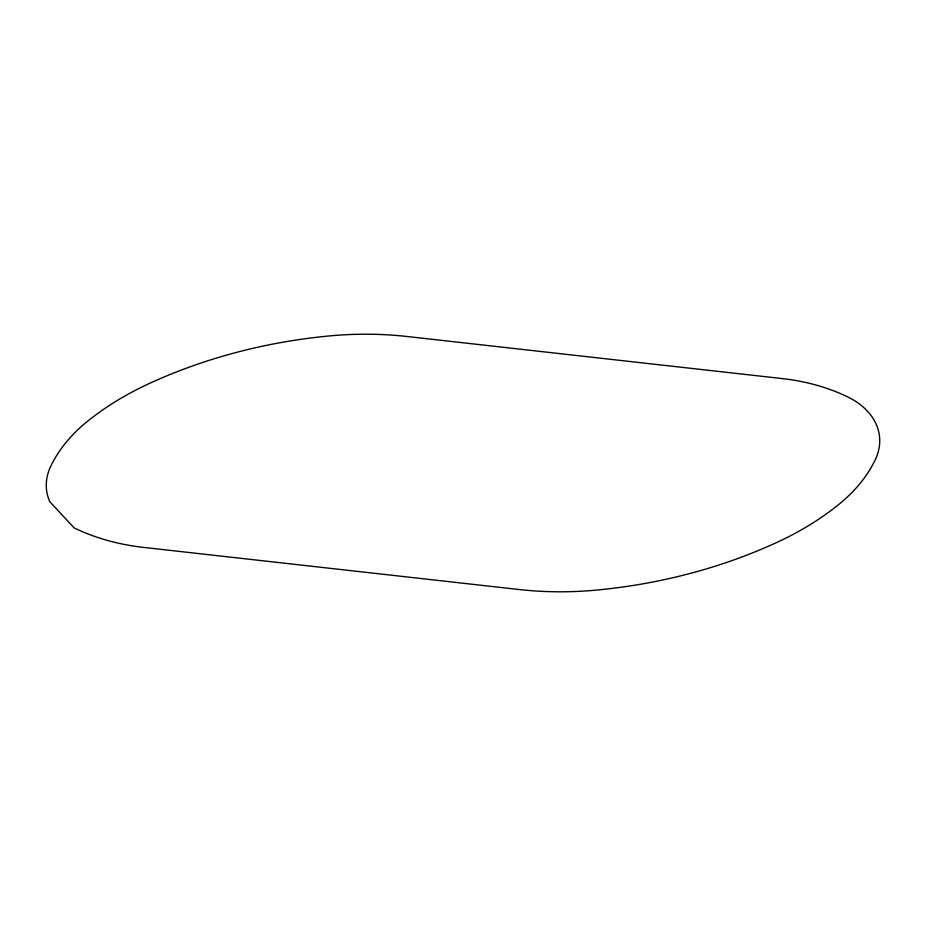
<?xml version="1.0" encoding="UTF-8"?>
<svg xmlns="http://www.w3.org/2000/svg" width="926" height="926" viewBox="0 0 926 926"><rect width="100%" height="100%" fill="white"/><g stroke="black" fill="none" stroke-linecap="round" stroke-linejoin="round"><path stroke-width="1.39" d="M782.192 378.572L407.162 336.508A270.207 188.719 -5.8 0 0 329.864 335.883A408.216 285.104 -5.8 0 0 148.6 383.827A270.207 188.719 -5.8 0 0 87.958 420.936A172.525 120.496 -5.8 0 0 50.617 466.554A81.812 57.146 -5.8 0 0 49.773 501.672L74.161 527.913A183.198 127.95 -5.8 0 0 143.808 547.428L518.838 589.492A270.207 188.719 -5.8 0 0 596.136 590.117A408.216 285.104 -5.8 0 0 777.4 542.173A270.207 188.719 -5.8 0 0 838.042 505.064A172.525 120.496 -5.8 0 0 875.383 459.446A81.812 57.146 -5.8 0 0 847.788 396.953A172.525 120.496 -5.8 0 0 782.192 378.572"/></g></svg>
